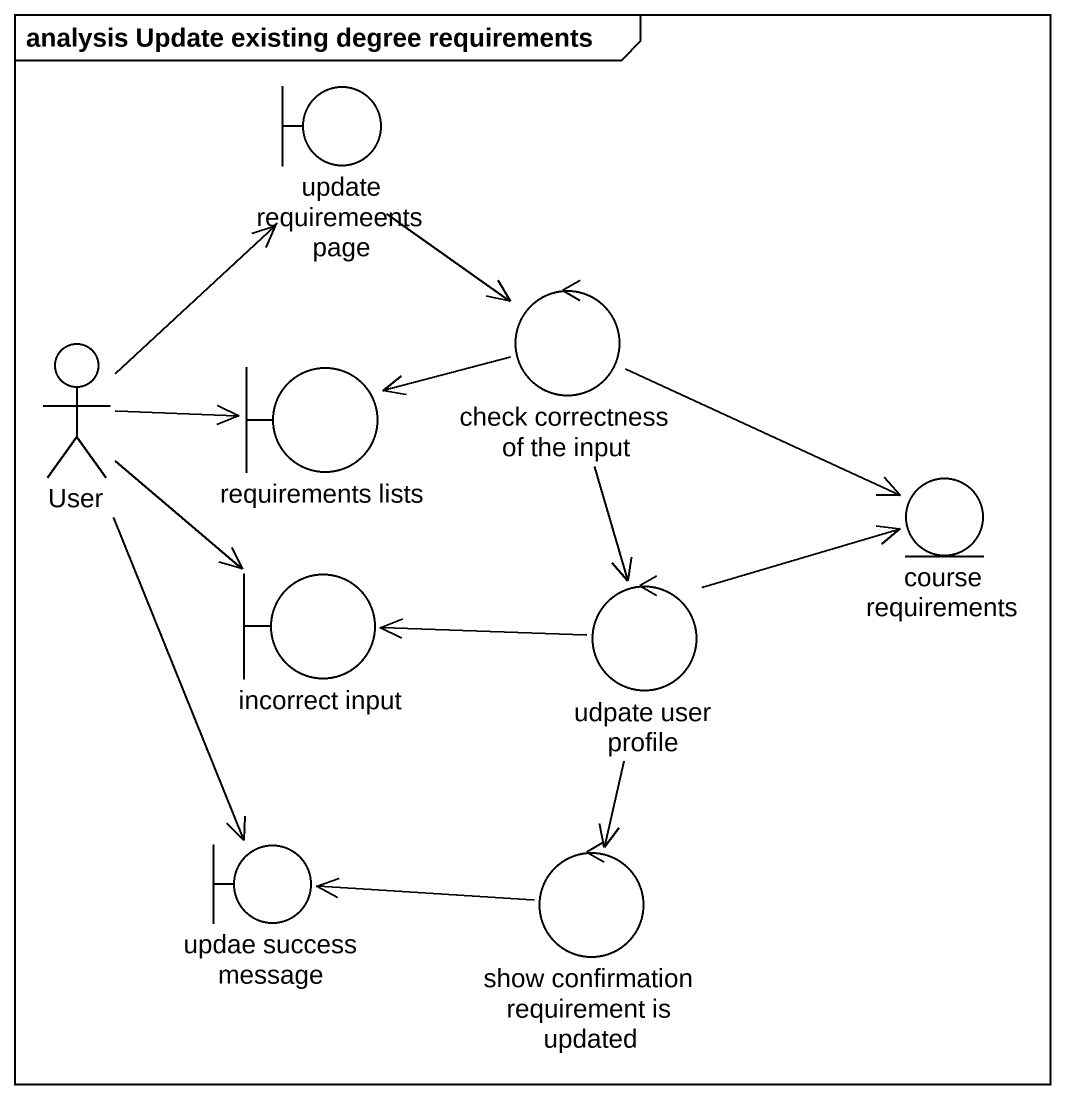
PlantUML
@startuml
mainframe analysis Update existing degree requirements
boundary "update requiremeents page" as update_requiremeents_page
actor User
boundary "requirements lists" as requirements_lists
control "check correctness of the input" as check_correctness_of_the
entity "course requirements" as course_requirements
boundary "incorrect input" as incorrect_input
control "udpate user profile" as udpate_user_profile
boundary "updae success message" as updae_success_message
control "show confirmation requirement is updated" as show_confirmation
update_requiremeents_page --> check_correctness_of_the
User -up-> update_requiremeents_page
User -right-> requirements_lists
User --> incorrect_input
User --> updae_success_message
check_correctness_of_the -left-> requirements_lists
check_correctness_of_the -right-> course_requirements
check_correctness_of_the --> udpate_user_profile
udpate_user_profile -right-> course_requirements
udpate_user_profile -left-> incorrect_input
udpate_user_profile --> show_confirmation
show_confirmation -left-> updae_success_message
@enduml
